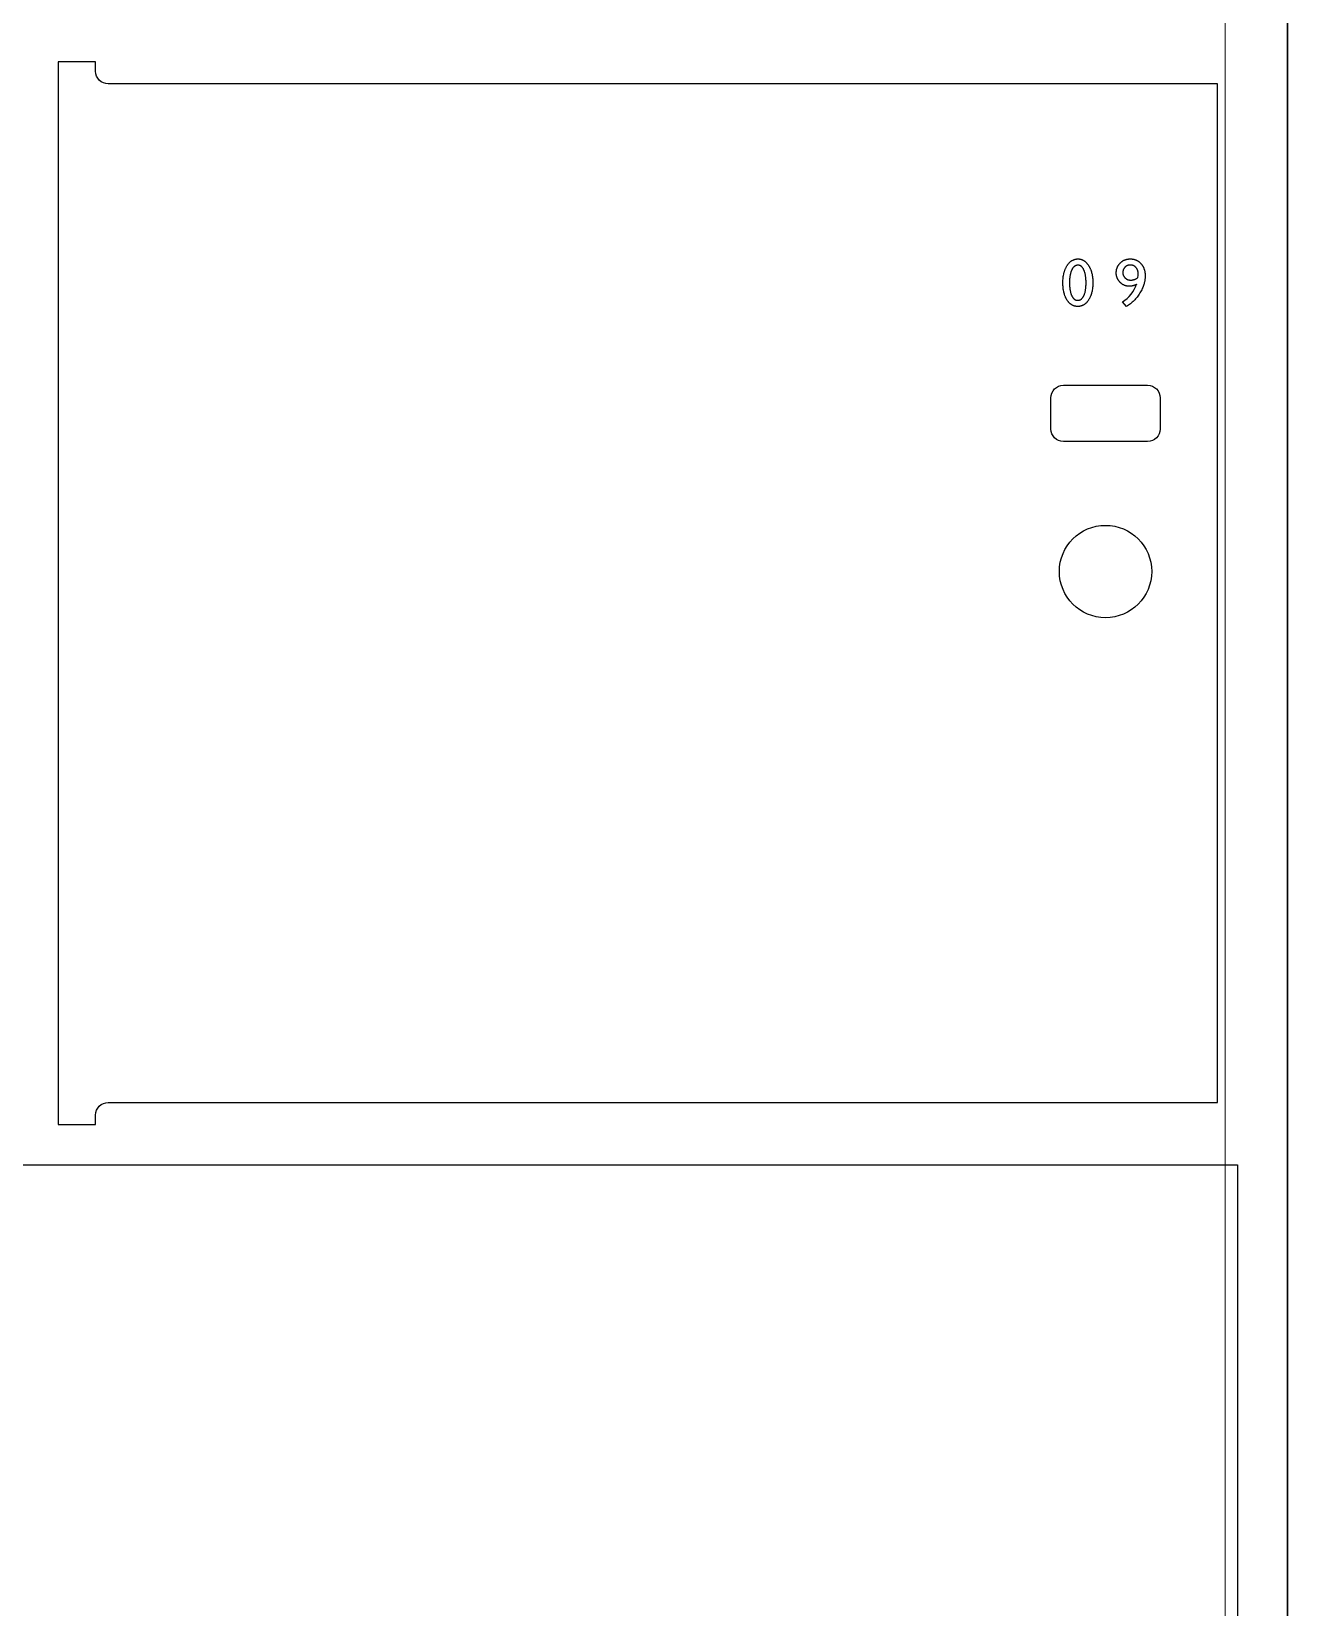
# Model space of a CAD drawing. Header units: millimetres. Extents: x -300 to 5880, y -300 to 4158.
# Drawn here: x 4267 to 4670, y 2431 to 2936 of the extents above; entities that cross this region are included whole.
import ezdxf

# ---------------------------------------------------------------- set-up
doc = ezdxf.new("R2010")
doc.units = ezdxf.units.MM
doc.layers.add('00_NOPRINT_TOLERANCE', color=7, linetype='Continuous', lineweight=5)
for name, color, linetype, lineweight, true_color in [('BOARD_$TH-NOMINAL', 3, 'Continuous', 30, 0x00ff00), ('TOP-CUT-INSIDE_12.000MM', 3, 'Continuous', 25, 0x00ff04), ('TOP-CUT-OUTSIDE_12.000MM', 60, 'Continuous', 25, 0xa0ff00)]:
    doc.layers.add(name, color=color, linetype=linetype, lineweight=lineweight, true_color=true_color)
doc.layers.add('TOP-POCKET-INSIDE_2.000MM', color=4, linetype='Continuous')

# ---------------------------------------------------------------- blocks, each defined once
blk = doc.blocks.new('Borders Opendesk_7')
at = {"layer": '00_NOPRINT_TOLERANCE', "ltscale": 0.379202}
blk.add_line((4670, 3958), (4670, 1518), dxfattribs=at)
at = {"layer": '00_NOPRINT_TOLERANCE', "ltscale": 0.380023}
blk.add_line((4650, 3938), (4650, 1538), dxfattribs=at)
at = {"layer": 'BOARD_$TH-NOMINAL'}
blk.add_line((4670, 3958), (4670, 1518), dxfattribs=at)

msp = doc.modelspace()

# ---------------------------------------------------------------- linework, layer by layer
at = {"layer": 'TOP-CUT-INSIDE_12.000MM'}
msp.add_lwpolyline([(4625.18, 2804.86), (4598.18, 2804.86, -0.414214), (4594.18, 2808.86), (4594.18, 2818.86, -0.414214), (4598.18, 2822.86), (4625.18, 2822.86, -0.414214), (4629.18, 2818.86), (4629.18, 2808.86, -0.414214)], format="xyb", close=True, dxfattribs=at)
msp.add_circle((4611.68, 2763.19), 14.79, dxfattribs=at)
at = {"layer": 'TOP-CUT-OUTSIDE_12.000MM'}
msp.add_lwpolyline([(4647.61, 2593), (4647.61, 2919.5), (4292, 2919.5, -0.414214), (4288, 2923.5), (4288, 2926.5), (4276, 2926.5), (4276, 2586), (4288, 2586), (4288, 2589, -0.414214), (4292, 2593)], format="xyb", close=True, dxfattribs=at)
msp.add_lwpolyline([(3466, 1538), (3466, 2573), (4654, 2573), (4654, 1538)], close=True, dxfattribs=at)
at = {"layer": 'TOP-POCKET-INSIDE_2.000MM'}
for points in [[(4602.89, 2863.37), (4603.01, 2863.37), (4603.14, 2863.36), (4603.26, 2863.35), (4603.33, 2863.35), (4603.39, 2863.34), (4603.45, 2863.33), (4603.51, 2863.32), (4603.57, 2863.31), (4603.63, 2863.3), (4603.69, 2863.28), (4603.75, 2863.27), (4603.81, 2863.25), (4603.87, 2863.24), (4603.92, 2863.22), (4603.98, 2863.2), (4604.04, 2863.18), (4604.1, 2863.16), (4604.15, 2863.14), (4604.21, 2863.12), (4604.27, 2863.1), (4604.32, 2863.07), (4604.38, 2863.05), (4604.43, 2863.02), (4604.49, 2862.99), (4604.54, 2862.96), (4604.6, 2862.93), (4604.65, 2862.9), (4604.76, 2862.84), (4604.86, 2862.77), (4604.96, 2862.69), (4605.07, 2862.62), (4605.17, 2862.53), (4605.27, 2862.45), (4605.37, 2862.36), (4605.46, 2862.26), (4605.56, 2862.16), (4605.65, 2862.06), (4605.74, 2861.95), (4605.84, 2861.84), (4605.93, 2861.73), (4606.01, 2861.61), (4606.1, 2861.48), (4606.19, 2861.36), (4606.27, 2861.22), (4606.35, 2861.09), (4606.43, 2860.95), (4606.51, 2860.81), (4606.58, 2860.67), (4606.66, 2860.53), (4606.73, 2860.38), (4606.79, 2860.23), (4606.86, 2860.08), (4606.92, 2859.92), (4606.98, 2859.77), (4607.03, 2859.61), (4607.09, 2859.45), (4607.14, 2859.29), (4607.19, 2859.12), (4607.23, 2858.96), (4607.27, 2858.79), (4607.35, 2858.44), (4607.42, 2858.09), (4607.48, 2857.72), (4607.53, 2857.35), (4607.56, 2856.97), (4607.59, 2856.58), (4607.6, 2856.18), (4607.61, 2855.77), (4607.6, 2855.35), (4607.59, 2854.94), (4607.56, 2854.54), (4607.53, 2854.16), (4607.48, 2853.78), (4607.42, 2853.41), (4607.35, 2853.05), (4607.27, 2852.7), (4607.23, 2852.53), (4607.19, 2852.36), (4607.14, 2852.19), (4607.09, 2852.03), (4607.03, 2851.87), (4606.98, 2851.71), (4606.92, 2851.55), (4606.86, 2851.4), (4606.79, 2851.25), (4606.73, 2851.1), (4606.66, 2850.95), (4606.58, 2850.81), (4606.51, 2850.67), (4606.43, 2850.53), (4606.35, 2850.39), (4606.27, 2850.26), (4606.19, 2850.13), (4606.1, 2850), (4606.01, 2849.88), (4605.92, 2849.76), (4605.83, 2849.65), (4605.74, 2849.54), (4605.65, 2849.43), (4605.55, 2849.33), (4605.46, 2849.23), (4605.36, 2849.14), (4605.26, 2849.05), (4605.16, 2848.97), (4605.05, 2848.89), (4604.95, 2848.81), (4604.84, 2848.74), (4604.73, 2848.67), (4604.63, 2848.6), (4604.51, 2848.54), (4604.46, 2848.52), (4604.4, 2848.49), (4604.35, 2848.46), (4604.29, 2848.44), (4604.23, 2848.41), (4604.17, 2848.39), (4604.11, 2848.37), (4604.06, 2848.35), (4604, 2848.33), (4603.94, 2848.31), (4603.88, 2848.29), (4603.82, 2848.27), (4603.76, 2848.25), (4603.7, 2848.24), (4603.57, 2848.21), (4603.45, 2848.19), (4603.32, 2848.17), (4603.19, 2848.16), (4603.06, 2848.15), (4602.93, 2848.14), (4602.8, 2848.14), (4602.67, 2848.14), (4602.53, 2848.15), (4602.4, 2848.16), (4602.27, 2848.17), (4602.15, 2848.19), (4602.02, 2848.21), (4601.89, 2848.24), (4601.77, 2848.27), (4601.65, 2848.3), (4601.53, 2848.34), (4601.47, 2848.36), (4601.41, 2848.38), (4601.36, 2848.41), (4601.3, 2848.43), (4601.24, 2848.46), (4601.18, 2848.48), (4601.13, 2848.51), (4601.07, 2848.54), (4600.96, 2848.6), (4600.85, 2848.66), (4600.74, 2848.73), (4600.64, 2848.8), (4600.53, 2848.87), (4600.43, 2848.95), (4600.33, 2849.03), (4600.23, 2849.12), (4600.13, 2849.21), (4600.03, 2849.31), (4599.94, 2849.41), (4599.85, 2849.51), (4599.76, 2849.62), (4599.67, 2849.73), (4599.58, 2849.85), (4599.49, 2849.97), (4599.41, 2850.09), (4599.33, 2850.22), (4599.24, 2850.35), (4599.17, 2850.48), (4599.09, 2850.62), (4599.02, 2850.76), (4598.95, 2850.9), (4598.88, 2851.04), (4598.81, 2851.19), (4598.75, 2851.34), (4598.69, 2851.49), (4598.63, 2851.65), (4598.58, 2851.81), (4598.53, 2851.97), (4598.48, 2852.13), (4598.43, 2852.3), (4598.38, 2852.46), (4598.34, 2852.63), (4598.27, 2852.98), (4598.2, 2853.34), (4598.14, 2853.72), (4598.1, 2854.1), (4598.06, 2854.49), (4598.03, 2854.89), (4598.02, 2855.31), (4598.01, 2855.73), (4598.02, 2856.15), (4598.04, 2856.56), (4598.06, 2856.96), (4598.1, 2857.35), (4598.15, 2857.72), (4598.2, 2858.09), (4598.27, 2858.45), (4598.35, 2858.8), (4598.4, 2858.97), (4598.44, 2859.14), (4598.49, 2859.31), (4598.54, 2859.47), (4598.6, 2859.63), (4598.65, 2859.79), (4598.71, 2859.95), (4598.78, 2860.1), (4598.84, 2860.26), (4598.91, 2860.4), (4598.98, 2860.55), (4599.05, 2860.69), (4599.13, 2860.84), (4599.2, 2860.98), (4599.28, 2861.11), (4599.37, 2861.25), (4599.45, 2861.38), (4599.54, 2861.5), (4599.63, 2861.63), (4599.72, 2861.74), (4599.81, 2861.86), (4599.9, 2861.97), (4600, 2862.07), (4600.1, 2862.18), (4600.19, 2862.27), (4600.29, 2862.37), (4600.39, 2862.46), (4600.5, 2862.54), (4600.6, 2862.62), (4600.71, 2862.7), (4600.82, 2862.77), (4600.92, 2862.84), (4601.04, 2862.91), (4601.15, 2862.97), (4601.26, 2863.02), (4601.32, 2863.05), (4601.38, 2863.07), (4601.44, 2863.1), (4601.49, 2863.12), (4601.55, 2863.14), (4601.61, 2863.17), (4601.67, 2863.19), (4601.73, 2863.2), (4601.79, 2863.22), (4601.85, 2863.24), (4601.98, 2863.27), (4602.1, 2863.3), (4602.23, 2863.32), (4602.36, 2863.34), (4602.49, 2863.35), (4602.62, 2863.36), (4602.75, 2863.37)], [(4602.91, 2861.35), (4602.8, 2861.35), (4602.76, 2861.35), (4602.72, 2861.35), (4602.69, 2861.34), (4602.65, 2861.34), (4602.61, 2861.34), (4602.58, 2861.33), (4602.54, 2861.33), (4602.5, 2861.32), (4602.47, 2861.32), (4602.43, 2861.31), (4602.39, 2861.3), (4602.36, 2861.29), (4602.32, 2861.29), (4602.29, 2861.28), (4602.25, 2861.26), (4602.22, 2861.25), (4602.19, 2861.24), (4602.15, 2861.23), (4602.12, 2861.21), (4602.08, 2861.2), (4602.05, 2861.18), (4602.02, 2861.17), (4601.99, 2861.15), (4601.95, 2861.14), (4601.92, 2861.12), (4601.89, 2861.1), (4601.86, 2861.08), (4601.83, 2861.06), (4601.79, 2861.04), (4601.76, 2861.02), (4601.73, 2860.99), (4601.7, 2860.97), (4601.67, 2860.95), (4601.64, 2860.92), (4601.61, 2860.9), (4601.58, 2860.87), (4601.55, 2860.84), (4601.52, 2860.82), (4601.47, 2860.76), (4601.41, 2860.7), (4601.35, 2860.63), (4601.3, 2860.57), (4601.25, 2860.5), (4601.19, 2860.43), (4601.14, 2860.35), (4601.09, 2860.27), (4601.04, 2860.19), (4600.99, 2860.11), (4600.95, 2860.02), (4600.9, 2859.93), (4600.86, 2859.84), (4600.81, 2859.74), (4600.77, 2859.65), (4600.73, 2859.55), (4600.69, 2859.44), (4600.65, 2859.34), (4600.61, 2859.24), (4600.54, 2859.02), (4600.48, 2858.79), (4600.42, 2858.56), (4600.36, 2858.31), (4600.32, 2858.06), (4600.27, 2857.8), (4600.24, 2857.53), (4600.21, 2857.26), (4600.18, 2856.97), (4600.16, 2856.68), (4600.15, 2856.38), (4600.14, 2856.07), (4600.14, 2855.75), (4600.14, 2855.42), (4600.15, 2855.11), (4600.16, 2854.8), (4600.18, 2854.5), (4600.2, 2854.21), (4600.23, 2853.93), (4600.27, 2853.66), (4600.31, 2853.39), (4600.36, 2853.14), (4600.41, 2852.89), (4600.47, 2852.65), (4600.53, 2852.43), (4600.6, 2852.21), (4600.64, 2852.1), (4600.67, 2852), (4600.71, 2851.9), (4600.75, 2851.8), (4600.8, 2851.7), (4600.84, 2851.6), (4600.88, 2851.51), (4600.93, 2851.42), (4600.98, 2851.33), (4601.02, 2851.25), (4601.07, 2851.17), (4601.12, 2851.09), (4601.17, 2851.02), (4601.22, 2850.95), (4601.28, 2850.88), (4601.33, 2850.81), (4601.39, 2850.75), (4601.44, 2850.69), (4601.5, 2850.63), (4601.53, 2850.6), (4601.56, 2850.58), (4601.59, 2850.55), (4601.62, 2850.52), (4601.65, 2850.5), (4601.68, 2850.48), (4601.71, 2850.45), (4601.74, 2850.43), (4601.77, 2850.41), (4601.8, 2850.39), (4601.83, 2850.37), (4601.86, 2850.35), (4601.89, 2850.33), (4601.93, 2850.31), (4601.96, 2850.29), (4601.99, 2850.28), (4602.03, 2850.26), (4602.06, 2850.25), (4602.09, 2850.23), (4602.13, 2850.22), (4602.16, 2850.21), (4602.19, 2850.19), (4602.23, 2850.18), (4602.26, 2850.17), (4602.3, 2850.16), (4602.33, 2850.15), (4602.37, 2850.14), (4602.41, 2850.14), (4602.44, 2850.13), (4602.48, 2850.12), (4602.52, 2850.12), (4602.55, 2850.11), (4602.59, 2850.11), (4602.63, 2850.11), (4602.66, 2850.1), (4602.7, 2850.1), (4602.74, 2850.1), (4602.78, 2850.1), (4602.82, 2850.1), (4602.86, 2850.1), (4602.89, 2850.1), (4602.93, 2850.11), (4602.97, 2850.11), (4603.01, 2850.11), (4603.04, 2850.12), (4603.08, 2850.12), (4603.12, 2850.13), (4603.15, 2850.14), (4603.19, 2850.14), (4603.23, 2850.15), (4603.26, 2850.16), (4603.3, 2850.17), (4603.33, 2850.18), (4603.37, 2850.19), (4603.4, 2850.21), (4603.43, 2850.22), (4603.47, 2850.23), (4603.5, 2850.25), (4603.54, 2850.26), (4603.57, 2850.28), (4603.6, 2850.29), (4603.63, 2850.31), (4603.67, 2850.33), (4603.7, 2850.35), (4603.73, 2850.37), (4603.76, 2850.39), (4603.79, 2850.41), (4603.82, 2850.43), (4603.86, 2850.45), (4603.89, 2850.48), (4603.92, 2850.5), (4603.95, 2850.52), (4603.98, 2850.55), (4604.01, 2850.58), (4604.03, 2850.6), (4604.06, 2850.63), (4604.12, 2850.69), (4604.18, 2850.75), (4604.23, 2850.81), (4604.29, 2850.88), (4604.34, 2850.95), (4604.39, 2851.02), (4604.44, 2851.09), (4604.49, 2851.17), (4604.54, 2851.25), (4604.59, 2851.33), (4604.64, 2851.42), (4604.69, 2851.51), (4604.73, 2851.6), (4604.77, 2851.7), (4604.82, 2851.8), (4604.86, 2851.89), (4604.9, 2852), (4604.94, 2852.1), (4604.97, 2852.2), (4605.04, 2852.42), (4605.11, 2852.65), (4605.17, 2852.88), (4605.22, 2853.12), (4605.27, 2853.38), (4605.31, 2853.64), (4605.34, 2853.9), (4605.38, 2854.18), (4605.4, 2854.46), (4605.42, 2854.76), (4605.43, 2855.06), (4605.44, 2855.37), (4605.44, 2856.01), (4605.43, 2856.32), (4605.42, 2856.62), (4605.4, 2856.92), (4605.38, 2857.2), (4605.35, 2857.48), (4605.31, 2857.75), (4605.27, 2858.01), (4605.23, 2858.27), (4605.18, 2858.51), (4605.12, 2858.75), (4605.06, 2858.98), (4604.99, 2859.2), (4604.92, 2859.41), (4604.88, 2859.52), (4604.84, 2859.62), (4604.8, 2859.72), (4604.76, 2859.81), (4604.71, 2859.91), (4604.67, 2860), (4604.62, 2860.09), (4604.58, 2860.17), (4604.53, 2860.25), (4604.48, 2860.33), (4604.43, 2860.41), (4604.38, 2860.48), (4604.33, 2860.55), (4604.28, 2860.62), (4604.23, 2860.69), (4604.17, 2860.75), (4604.12, 2860.81), (4604.09, 2860.83), (4604.06, 2860.86), (4604.04, 2860.89), (4604.01, 2860.91), (4603.98, 2860.94), (4603.95, 2860.96), (4603.92, 2860.99), (4603.89, 2861.01), (4603.86, 2861.03), (4603.83, 2861.05), (4603.8, 2861.07), (4603.77, 2861.09), (4603.74, 2861.11), (4603.71, 2861.13), (4603.68, 2861.15), (4603.65, 2861.17), (4603.62, 2861.18), (4603.59, 2861.2), (4603.56, 2861.21), (4603.52, 2861.23), (4603.49, 2861.24), (4603.46, 2861.25), (4603.43, 2861.26), (4603.39, 2861.27), (4603.36, 2861.28), (4603.33, 2861.29), (4603.29, 2861.3), (4603.26, 2861.31), (4603.23, 2861.32), (4603.19, 2861.32), (4603.16, 2861.33), (4603.12, 2861.33), (4603.09, 2861.34), (4603.05, 2861.34), (4603.02, 2861.34), (4602.98, 2861.35), (4602.94, 2861.35)], [(4622.05, 2857.37), (4622.15, 2858.07), (4622.16, 2858.2), (4622.17, 2858.31), (4622.18, 2858.41), (4622.18, 2858.45), (4622.18, 2858.48), (4622.18, 2858.56), (4622.18, 2858.64), (4622.18, 2858.72), (4622.17, 2858.79), (4622.17, 2858.87), (4622.16, 2858.95), (4622.15, 2859.02), (4622.14, 2859.1), (4622.13, 2859.17), (4622.11, 2859.24), (4622.1, 2859.31), (4622.08, 2859.38), (4622.06, 2859.45), (4622.04, 2859.52), (4622.02, 2859.59), (4622, 2859.65), (4621.98, 2859.72), (4621.95, 2859.78), (4621.93, 2859.85), (4621.9, 2859.91), (4621.87, 2859.97), (4621.84, 2860.03), (4621.81, 2860.09), (4621.78, 2860.15), (4621.74, 2860.21), (4621.71, 2860.27), (4621.67, 2860.32), (4621.63, 2860.38), (4621.59, 2860.43), (4621.55, 2860.49), (4621.51, 2860.54), (4621.46, 2860.59), (4621.42, 2860.64), (4621.37, 2860.69), (4621.32, 2860.74), (4621.28, 2860.78), (4621.23, 2860.83), (4621.18, 2860.87), (4621.13, 2860.91), (4621.08, 2860.95), (4621.03, 2860.99), (4620.97, 2861.02), (4620.92, 2861.06), (4620.87, 2861.09), (4620.81, 2861.12), (4620.75, 2861.15), (4620.7, 2861.18), (4620.64, 2861.21), (4620.58, 2861.23), (4620.52, 2861.25), (4620.46, 2861.28), (4620.4, 2861.3), (4620.34, 2861.31), (4620.28, 2861.33), (4620.22, 2861.35), (4620.15, 2861.36), (4620.09, 2861.37), (4620.02, 2861.38), (4619.96, 2861.39), (4619.89, 2861.4), (4619.82, 2861.4), (4619.75, 2861.41), (4619.68, 2861.41), (4619.61, 2861.41), (4619.55, 2861.41), (4619.49, 2861.41), (4619.42, 2861.41), (4619.36, 2861.4), (4619.3, 2861.39), (4619.24, 2861.39), (4619.18, 2861.38), (4619.12, 2861.37), (4619.06, 2861.36), (4619, 2861.34), (4618.94, 2861.33), (4618.89, 2861.31), (4618.83, 2861.3), (4618.78, 2861.28), (4618.72, 2861.26), (4618.67, 2861.24), (4618.62, 2861.21), (4618.56, 2861.19), (4618.51, 2861.17), (4618.46, 2861.14), (4618.41, 2861.11), (4618.36, 2861.08), (4618.31, 2861.05), (4618.26, 2861.02), (4618.22, 2860.99), (4618.17, 2860.95), (4618.12, 2860.91), (4618.08, 2860.88), (4618.03, 2860.84), (4617.99, 2860.8), (4617.94, 2860.76), (4617.9, 2860.71), (4617.86, 2860.67), (4617.82, 2860.62), (4617.78, 2860.58), (4617.74, 2860.53), (4617.71, 2860.49), (4617.67, 2860.44), (4617.64, 2860.39), (4617.61, 2860.34), (4617.58, 2860.29), (4617.55, 2860.24), (4617.52, 2860.19), (4617.49, 2860.14), (4617.46, 2860.09), (4617.44, 2860.03), (4617.42, 2859.98), (4617.39, 2859.93), (4617.37, 2859.87), (4617.35, 2859.81), (4617.34, 2859.76), (4617.32, 2859.7), (4617.31, 2859.64), (4617.29, 2859.58), (4617.28, 2859.52), (4617.27, 2859.46), (4617.26, 2859.4), (4617.25, 2859.34), (4617.24, 2859.28), (4617.24, 2859.22), (4617.23, 2859.15), (4617.23, 2859.09), (4617.23, 2859.02), (4617.23, 2858.96), (4617.23, 2858.9), (4617.23, 2858.84), (4617.23, 2858.78), (4617.24, 2858.72), (4617.24, 2858.66), (4617.25, 2858.6), (4617.26, 2858.55), (4617.27, 2858.49), (4617.28, 2858.43), (4617.3, 2858.38), (4617.31, 2858.32), (4617.33, 2858.27), (4617.35, 2858.22), (4617.37, 2858.16), (4617.39, 2858.11), (4617.41, 2858.06), (4617.43, 2858), (4617.46, 2857.95), (4617.48, 2857.9), (4617.51, 2857.85), (4617.54, 2857.8), (4617.57, 2857.75), (4617.61, 2857.7), (4617.64, 2857.65), (4617.67, 2857.61), (4617.71, 2857.56), (4617.75, 2857.51), (4617.79, 2857.47), (4617.83, 2857.42), (4617.87, 2857.37), (4617.92, 2857.33), (4617.96, 2857.29), (4618.01, 2857.24), (4618.05, 2857.2), (4618.1, 2857.16), (4618.15, 2857.12), (4618.2, 2857.08), (4618.25, 2857.05), (4618.3, 2857.01), (4618.35, 2856.98), (4618.4, 2856.95), (4618.45, 2856.91), (4618.5, 2856.88), (4618.55, 2856.86), (4618.61, 2856.83), (4618.66, 2856.8), (4618.71, 2856.78), (4618.77, 2856.76), (4618.82, 2856.74), (4618.88, 2856.72), (4618.94, 2856.7), (4618.99, 2856.68), (4619.05, 2856.67), (4619.11, 2856.65), (4619.17, 2856.64), (4619.23, 2856.63), (4619.29, 2856.62), (4619.35, 2856.61), (4619.41, 2856.6), (4619.47, 2856.59), (4619.53, 2856.59), (4619.59, 2856.58), (4619.66, 2856.58), (4619.72, 2856.58), (4619.79, 2856.58), (4619.87, 2856.58), (4619.94, 2856.59), (4620.02, 2856.59), (4620.09, 2856.6), (4620.17, 2856.61), (4620.24, 2856.62), (4620.31, 2856.63), (4620.39, 2856.64), (4620.46, 2856.66), (4620.53, 2856.68), (4620.61, 2856.69), (4620.68, 2856.71), (4620.75, 2856.73), (4620.83, 2856.76), (4620.9, 2856.78), (4620.97, 2856.8), (4621.05, 2856.83), (4621.12, 2856.86), (4621.19, 2856.89), (4621.26, 2856.92), (4621.34, 2856.95), (4621.41, 2856.99), (4621.48, 2857.03), (4621.63, 2857.1), (4621.77, 2857.19), (4621.91, 2857.28)]]:
    msp.add_lwpolyline(points, close=True, dxfattribs=at)
msp.add_lwpolyline([(4618.41, 2848.12), (4617.1, 2849.66, 0.179525), (4621.64, 2855.25), (4621.58, 2855.21), (4621.51, 2855.17), (4621.45, 2855.14), (4621.38, 2855.1), (4621.31, 2855.07), (4621.25, 2855.04), (4621.18, 2855), (4621.11, 2854.97), (4621.04, 2854.95), (4620.97, 2854.92), (4620.9, 2854.89), (4620.83, 2854.87), (4620.76, 2854.84), (4620.69, 2854.82), (4620.61, 2854.8), (4620.54, 2854.78), (4620.46, 2854.76), (4620.39, 2854.74), (4620.24, 2854.71), (4620.08, 2854.68), (4619.92, 2854.66), (4619.76, 2854.64), (4619.6, 2854.63), (4619.43, 2854.62), (4619.26, 2854.62), (4619.16, 2854.62), (4619.05, 2854.63), (4618.95, 2854.63), (4618.84, 2854.64), (4618.74, 2854.65), (4618.64, 2854.66), (4618.54, 2854.68), (4618.44, 2854.7), (4618.34, 2854.72), (4618.24, 2854.74), (4618.15, 2854.77), (4618.05, 2854.8), (4617.96, 2854.83), (4617.86, 2854.86), (4617.77, 2854.9), (4617.68, 2854.94), (4617.59, 2854.98), (4617.5, 2855.02), (4617.41, 2855.07), (4617.32, 2855.12), (4617.23, 2855.17), (4617.15, 2855.22), (4617.06, 2855.28), (4616.98, 2855.33), (4616.89, 2855.39), (4616.81, 2855.46), (4616.73, 2855.52), (4616.65, 2855.59), (4616.57, 2855.66), (4616.49, 2855.74), (4616.41, 2855.81), (4616.34, 2855.89), (4616.26, 2855.97), (4616.19, 2856.05), (4616.12, 2856.13), (4616.05, 2856.21), (4615.98, 2856.3), (4615.92, 2856.38), (4615.86, 2856.47), (4615.8, 2856.56), (4615.75, 2856.64), (4615.69, 2856.73), (4615.64, 2856.82), (4615.59, 2856.91), (4615.54, 2857), (4615.5, 2857.1), (4615.46, 2857.19), (4615.42, 2857.29), (4615.38, 2857.38), (4615.35, 2857.48), (4615.32, 2857.58), (4615.29, 2857.67), (4615.26, 2857.77), (4615.23, 2857.88), (4615.21, 2857.98), (4615.19, 2858.08), (4615.17, 2858.18), (4615.16, 2858.29), (4615.14, 2858.39), (4615.13, 2858.5), (4615.13, 2858.61), (4615.12, 2858.72), (4615.12, 2858.83), (4615.11, 2858.94), (4615.12, 2859.05), (4615.12, 2859.17), (4615.13, 2859.28), (4615.13, 2859.39), (4615.15, 2859.5), (4615.16, 2859.61), (4615.18, 2859.72), (4615.2, 2859.83), (4615.22, 2859.94), (4615.24, 2860.04), (4615.27, 2860.15), (4615.3, 2860.25), (4615.33, 2860.35), (4615.36, 2860.45), (4615.4, 2860.55), (4615.44, 2860.65), (4615.48, 2860.75), (4615.53, 2860.85), (4615.57, 2860.94), (4615.62, 2861.04), (4615.67, 2861.13), (4615.73, 2861.22), (4615.79, 2861.31), (4615.85, 2861.4), (4615.91, 2861.49), (4615.97, 2861.58), (4616.04, 2861.67), (4616.11, 2861.75), (4616.18, 2861.84), (4616.26, 2861.92), (4616.34, 2862), (4616.42, 2862.08), (4616.5, 2862.16), (4616.58, 2862.24), (4616.66, 2862.31), (4616.75, 2862.39), (4616.84, 2862.45), (4616.92, 2862.52), (4617.01, 2862.59), (4617.1, 2862.65), (4617.19, 2862.71), (4617.28, 2862.76), (4617.38, 2862.82), (4617.47, 2862.87), (4617.57, 2862.92), (4617.66, 2862.96), (4617.76, 2863.01), (4617.86, 2863.05), (4617.96, 2863.09), (4618.06, 2863.13), (4618.16, 2863.16), (4618.27, 2863.19), (4618.37, 2863.22), (4618.48, 2863.25), (4618.58, 2863.27), (4618.69, 2863.29), (4618.8, 2863.31), (4618.91, 2863.33), (4619.02, 2863.34), (4619.13, 2863.35), (4619.25, 2863.36), (4619.36, 2863.37), (4619.48, 2863.37), (4619.59, 2863.37), (4619.72, 2863.37), (4619.85, 2863.37), (4619.98, 2863.36), (4620.11, 2863.35), (4620.23, 2863.34), (4620.36, 2863.32), (4620.48, 2863.3), (4620.6, 2863.28), (4620.72, 2863.25), (4620.84, 2863.22), (4620.95, 2863.19), (4621.07, 2863.16), (4621.18, 2863.12), (4621.29, 2863.08), (4621.4, 2863.04), (4621.51, 2862.99), (4621.62, 2862.94), (4621.72, 2862.89), (4621.83, 2862.84), (4621.93, 2862.78), (4622.03, 2862.72), (4622.13, 2862.65), (4622.23, 2862.59), (4622.33, 2862.52), (4622.42, 2862.44), (4622.52, 2862.37), (4622.61, 2862.29), (4622.7, 2862.21), (4622.79, 2862.12), (4622.88, 2862.03), (4622.96, 2861.94), (4623.05, 2861.85), (4623.13, 2861.75), (4623.21, 2861.65), (4623.29, 2861.56), (4623.36, 2861.45), (4623.43, 2861.35), (4623.5, 2861.25), (4623.57, 2861.14), (4623.63, 2861.03), (4623.7, 2860.92), (4623.75, 2860.81), (4623.81, 2860.7), (4623.86, 2860.58), (4623.92, 2860.47), (4623.96, 2860.35), (4624.01, 2860.23), (4624.05, 2860.11), (4624.09, 2859.98), (4624.13, 2859.86), (4624.17, 2859.73), (4624.2, 2859.61), (4624.23, 2859.48), (4624.26, 2859.34), (4624.28, 2859.21), (4624.31, 2859.08), (4624.33, 2858.94), (4624.34, 2858.8), (4624.36, 2858.66), (4624.37, 2858.52), (4624.38, 2858.38), (4624.38, 2858.23), (4624.39, 2858.08), (4624.39, 2857.94), (4624.39, 2857.77), (4624.38, 2857.6), (4624.37, 2857.43), (4624.36, 2857.26), (4624.35, 2857.09), (4624.33, 2856.92), (4624.31, 2856.75), (4624.28, 2856.58), (4624.26, 2856.41), (4624.23, 2856.24), (4624.19, 2856.07), (4624.15, 2855.9), (4624.11, 2855.73), (4624.07, 2855.56), (4624.02, 2855.38), (4623.97, 2855.21), (4623.86, 2854.87), (4623.73, 2854.53), (4623.59, 2854.18), (4623.44, 2853.84), (4623.28, 2853.5), (4623.1, 2853.15), (4622.91, 2852.81), (4622.71, 2852.46), (4622.49, 2852.12), (4622.27, 2851.79), (4622.04, 2851.47), (4621.8, 2851.15), (4621.56, 2850.85), (4621.31, 2850.55), (4621.05, 2850.27), (4620.79, 2849.99), (4620.52, 2849.73), (4620.24, 2849.47), (4619.95, 2849.22), (4619.66, 2848.98), (4619.36, 2848.75), (4619.05, 2848.53), (4618.73, 2848.32)], format="xyb", close=True, dxfattribs=at)

# ---------------------------------------------------------------- block references
msp.add_blockref('Borders Opendesk_7', (0, 0))

doc.saveas('drawing.dxf')
